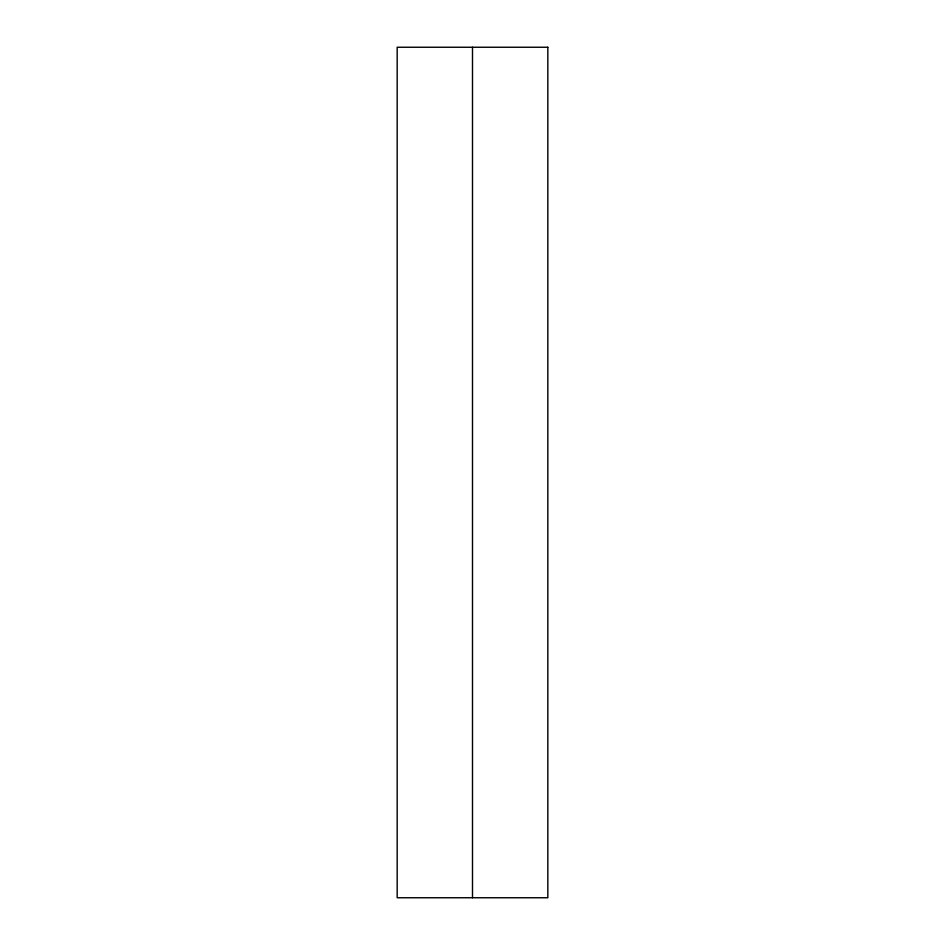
<?xml version="1.0" encoding="UTF-8"?>
<svg xmlns="http://www.w3.org/2000/svg" width="945" height="945" viewBox="0 0 945 945"><rect width="100%" height="100%" fill="white"/><g stroke="black" fill="none" stroke-linecap="round" stroke-linejoin="round"><path stroke-width="1.42" d="M472.5 47.25L472.5 897.75M547.828 47.25L397.172 47.25L397.172 897.75L547.828 897.75L547.828 47.25"/></g></svg>
